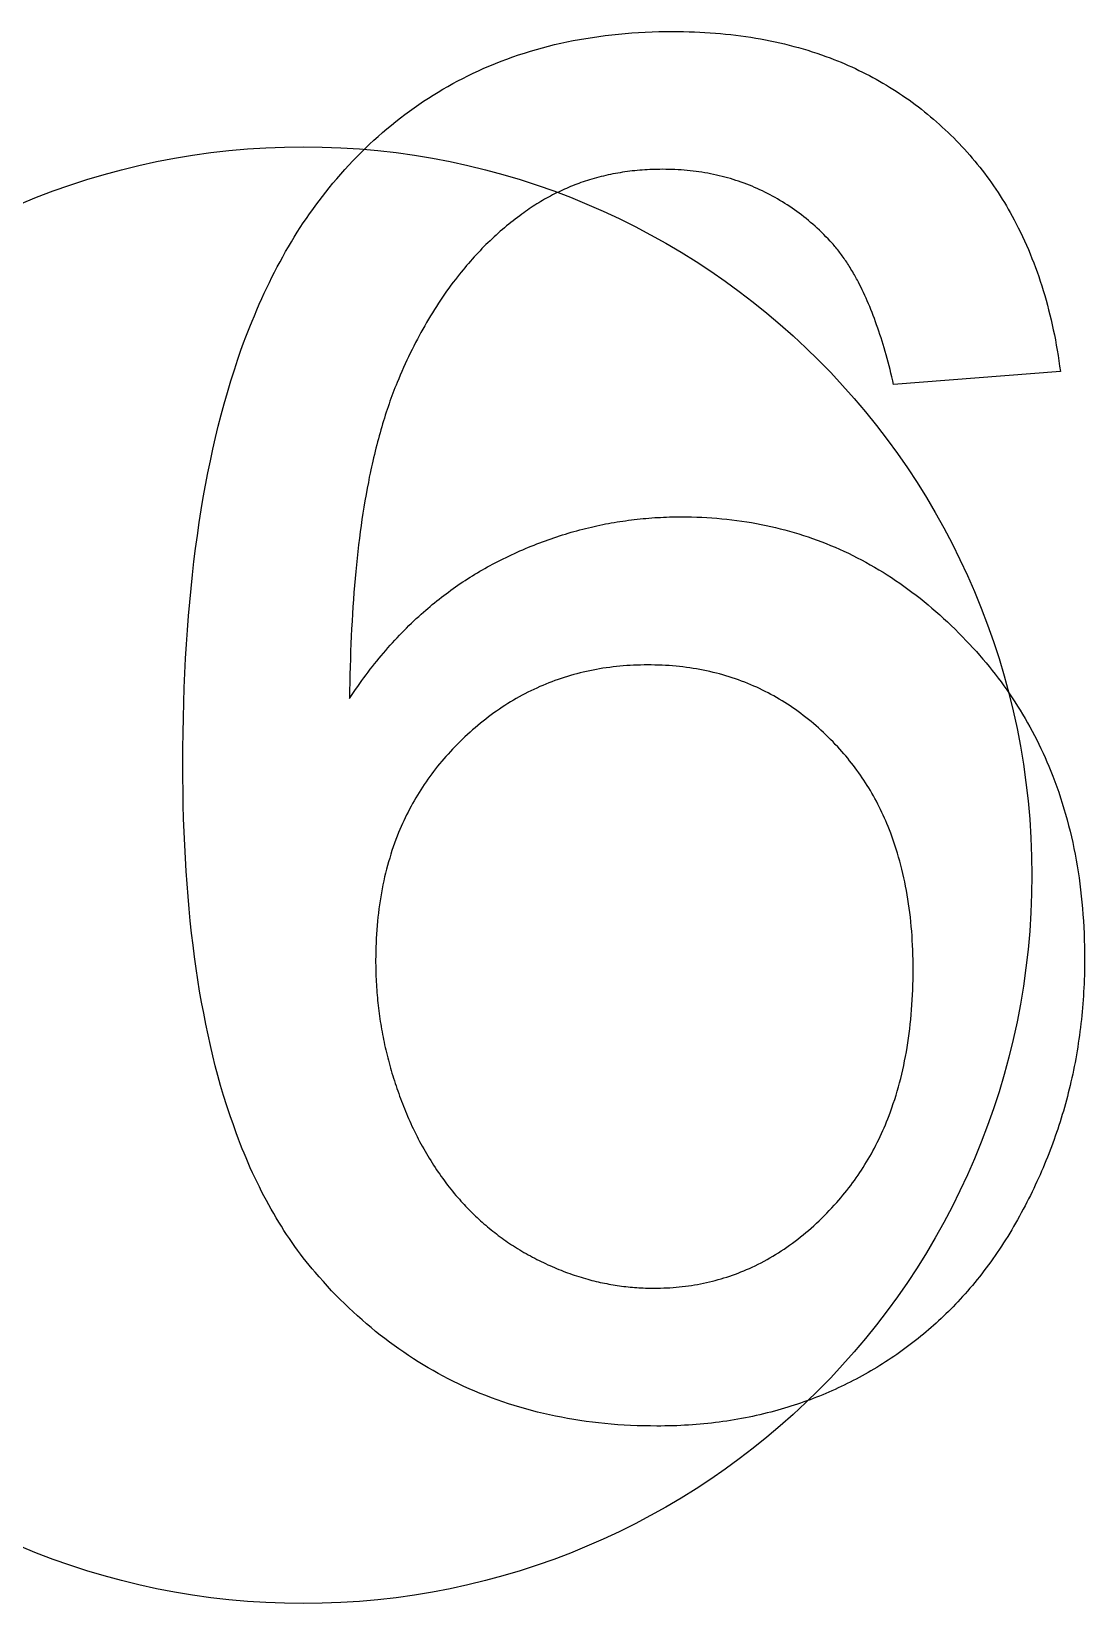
# Model space of a CAD drawing. Extents: x -140 to 139, y -60 to 60.
# Drawn here: x -27.098 to -24.784, y 32.4 to 35.853 of the extents above; entities that cross this region are included whole.
import ezdxf

# ---------------------------------------------------------------- set-up
doc = ezdxf.new("R2010")
doc.units = 0
doc.layers.add('CUT', color=1, linetype='Continuous')
doc.layers.add('ENGRAVE', color=5, linetype='Continuous')

msp = doc.modelspace()

# ---------------------------------------------------------------- linework, layer by layer
at = {"layer": 'CUT', "color": 1}
msp.add_circle((-26.5, 34), 1.6, dxfattribs=at)
at = {"layer": 'ENGRAVE', "color": 5}
for points in [[(-26.4437, 35.5095), (-26.4352, 35.5197), (-26.4266, 35.5299), (-26.4179, 35.5399), (-26.4092, 35.5498), (-26.4003, 35.5595), (-26.3914, 35.569), (-26.3823, 35.5784), (-26.3732, 35.5876), (-26.364, 35.5966), (-26.3547, 35.6055), (-26.3453, 35.6142), (-26.3358, 35.6228), (-26.3262, 35.6312), (-26.3165, 35.6395), (-26.3068, 35.6476), (-26.297, 35.6556), (-26.287, 35.6634), (-26.277, 35.671), (-26.2669, 35.6785), (-26.2567, 35.6858), (-26.2465, 35.693), (-26.2361, 35.7), (-26.2256, 35.7068), (-26.2151, 35.7135), (-26.2044, 35.7201), (-26.1936, 35.7265), (-26.1828, 35.7327), (-26.172, 35.7387), (-26.1612, 35.7446), (-26.1502, 35.7503), (-26.139, 35.7559), (-26.1275, 35.7615), (-26.1156, 35.767), (-26.1034, 35.7725), (-26.0909, 35.7778), (-26.0783, 35.783), (-26.0657, 35.788), (-26.0531, 35.7927), (-26.0404, 35.7973), (-26.0275, 35.8017), (-26.0146, 35.8059), (-26.0015, 35.8099), (-25.9884, 35.8138), (-25.9751, 35.8175), (-25.9617, 35.821), (-25.9483, 35.8243), (-25.9347, 35.8274), (-25.9211, 35.8304), (-25.9073, 35.8332), (-25.8934, 35.8358), (-25.8794, 35.8382), (-25.8654, 35.8404), (-25.8512, 35.8425), (-25.8369, 35.8444), (-25.8225, 35.8461), (-25.8081, 35.8476), (-25.7935, 35.849), (-25.7788, 35.8501), (-25.7641, 35.8511), (-25.7492, 35.8519), (-25.7341, 35.8525), (-25.719, 35.8529), (-25.7038, 35.8531), (-25.6886, 35.8533)], [(-25.6886, 35.8533), (-25.6767, 35.8532), (-25.6649, 35.853), (-25.653, 35.8528), (-25.6413, 35.8524), (-25.6296, 35.8519), (-25.6181, 35.8513), (-25.6066, 35.8506), (-25.5952, 35.8497), (-25.5838, 35.8487), (-25.5726, 35.8477), (-25.5613, 35.8465), (-25.5502, 35.8452), (-25.5392, 35.8437), (-25.5282, 35.8422), (-25.5173, 35.8406), (-25.5065, 35.8388), (-25.4957, 35.8369), (-25.485, 35.8349), (-25.4744, 35.8328), (-25.4639, 35.8306), (-25.4534, 35.8283), (-25.443, 35.8258), (-25.4327, 35.8233), (-25.4225, 35.8206), (-25.4123, 35.8179), (-25.4023, 35.815), (-25.3923, 35.812), (-25.3822, 35.8088), (-25.3721, 35.8055), (-25.3621, 35.8021), (-25.3524, 35.7986), (-25.3432, 35.7952), (-25.3346, 35.7919), (-25.3265, 35.7887), (-25.3187, 35.7855), (-25.311, 35.7822), (-25.3032, 35.7788), (-25.2953, 35.7753), (-25.2875, 35.7717), (-25.2797, 35.7679), (-25.2719, 35.7642), (-25.2643, 35.7603), (-25.2567, 35.7564), (-25.2492, 35.7524), (-25.2417, 35.7483), (-25.2343, 35.7441), (-25.2269, 35.7398), (-25.2195, 35.7355), (-25.2123, 35.731), (-25.205, 35.7265), (-25.1979, 35.7219), (-25.1908, 35.7173), (-25.1837, 35.7125), (-25.1767, 35.7077), (-25.1697, 35.7028), (-25.1628, 35.6978), (-25.156, 35.6927), (-25.1492, 35.6875), (-25.1424, 35.6823), (-25.1357, 35.677), (-25.1291, 35.6715), (-25.1225, 35.666), (-25.116, 35.6604), (-25.1095, 35.6548)], [(-25.1095, 35.6548), (-25.103, 35.649), (-25.0966, 35.6432), (-25.0902, 35.6374), (-25.0839, 35.6315), (-25.0777, 35.6255), (-25.0716, 35.6194), (-25.0655, 35.6133), (-25.0596, 35.6071), (-25.0537, 35.6008), (-25.0478, 35.5945), (-25.0421, 35.5881), (-25.0364, 35.5817), (-25.0308, 35.5752), (-25.0253, 35.5686), (-25.0198, 35.562), (-25.0145, 35.5553), (-25.0092, 35.5485), (-25.0039, 35.5417), (-24.9988, 35.5348), (-24.9937, 35.5279), (-24.9887, 35.5209), (-24.9838, 35.5139), (-24.979, 35.5067), (-24.9742, 35.4995), (-24.9695, 35.4922), (-24.9648, 35.4848), (-24.9603, 35.4774), (-24.9559, 35.4701), (-24.9516, 35.4628), (-24.9474, 35.4554), (-24.9431, 35.4478), (-24.9388, 35.4397), (-24.9342, 35.431), (-24.9296, 35.4218), (-24.9249, 35.4124), (-24.9203, 35.4028), (-24.9159, 35.3933), (-24.9116, 35.3838), (-24.9075, 35.3742), (-24.9035, 35.3646), (-24.8996, 35.3549), (-24.8957, 35.345), (-24.892, 35.3351), (-24.8883, 35.325), (-24.8848, 35.3149), (-24.8814, 35.3047), (-24.878, 35.2944), (-24.8748, 35.2841), (-24.8717, 35.2736), (-24.8687, 35.2631), (-24.8658, 35.2524), (-24.863, 35.2417), (-24.8603, 35.2309), (-24.8577, 35.22), (-24.8552, 35.209), (-24.8528, 35.198), (-24.8505, 35.1868), (-24.8483, 35.1756), (-24.8462, 35.1643), (-24.8442, 35.1529), (-24.8424, 35.1414), (-24.8406, 35.1298), (-24.839, 35.1181), (-24.8373, 35.1064)], [(-25.7111, 35.5505), (-25.7168, 35.5504), (-25.7224, 35.5503), (-25.728, 35.5502), (-25.7336, 35.5501), (-25.7392, 35.5498), (-25.7447, 35.5496), (-25.7503, 35.5492), (-25.7558, 35.5488), (-25.7613, 35.5484), (-25.7667, 35.5479), (-25.7721, 35.5474), (-25.7776, 35.5468), (-25.783, 35.5462), (-25.7883, 35.5455), (-25.7937, 35.5447), (-25.799, 35.5439), (-25.8043, 35.5431), (-25.8096, 35.5422), (-25.8148, 35.5413), (-25.8201, 35.5403), (-25.8253, 35.5392), (-25.8305, 35.5381), (-25.8357, 35.537), (-25.8408, 35.5358), (-25.8459, 35.5345), (-25.851, 35.5332), (-25.8561, 35.5319), (-25.8612, 35.5305), (-25.8662, 35.529), (-25.8713, 35.5275), (-25.8763, 35.5259), (-25.8812, 35.5244), (-25.8859, 35.5228), (-25.8905, 35.5212), (-25.8951, 35.5195), (-25.8996, 35.5179), (-25.9042, 35.5161), (-25.9087, 35.5144), (-25.9133, 35.5125), (-25.9178, 35.5107), (-25.9223, 35.5087), (-25.9268, 35.5068), (-25.9312, 35.5048), (-25.9356, 35.5027), (-25.94, 35.5006), (-25.9444, 35.4985), (-25.9488, 35.4963), (-25.9532, 35.4941), (-25.9575, 35.4918), (-25.9618, 35.4895), (-25.9661, 35.4871), (-25.9704, 35.4847), (-25.9746, 35.4822), (-25.9789, 35.4797), (-25.9831, 35.4772), (-25.9873, 35.4746), (-25.9915, 35.472), (-25.9956, 35.4693), (-25.9997, 35.4666), (-26.0039, 35.4638), (-26.0079, 35.461), (-26.012, 35.4581), (-26.0161, 35.4552), (-26.0201, 35.4523)], [(-25.3428, 35.3929), (-25.3475, 35.3977), (-25.3522, 35.4025), (-25.3569, 35.4072), (-25.3616, 35.4119), (-25.3664, 35.4165), (-25.3713, 35.421), (-25.3761, 35.4254), (-25.381, 35.4297), (-25.386, 35.4339), (-25.3909, 35.4381), (-25.3959, 35.4422), (-25.401, 35.4463), (-25.406, 35.4502), (-25.4112, 35.4541), (-25.4163, 35.4579), (-25.4215, 35.4616), (-25.4267, 35.4652), (-25.4319, 35.4688), (-25.4372, 35.4723), (-25.4425, 35.4757), (-25.4478, 35.4791), (-25.4532, 35.4823), (-25.4586, 35.4855), (-25.464, 35.4886), (-25.4695, 35.4917), (-25.475, 35.4946), (-25.4806, 35.4975), (-25.4861, 35.5003), (-25.4917, 35.503), (-25.4974, 35.5057), (-25.5031, 35.5082), (-25.5088, 35.5108), (-25.5146, 35.5132), (-25.5204, 35.5156), (-25.5262, 35.5178), (-25.5321, 35.5201), (-25.5381, 35.5222), (-25.544, 35.5243), (-25.55, 35.5262), (-25.5561, 35.5281), (-25.5621, 35.53), (-25.5682, 35.5317), (-25.5744, 35.5334), (-25.5805, 35.535), (-25.5867, 35.5365), (-25.593, 35.5379), (-25.5993, 35.5393), (-25.6056, 35.5405), (-25.6119, 35.5417), (-25.6183, 35.5429), (-25.6247, 35.5439), (-25.6311, 35.5449), (-25.6376, 35.5458), (-25.6441, 35.5466), (-25.6507, 35.5473), (-25.6572, 35.548), (-25.6639, 35.5486), (-25.6705, 35.5491), (-25.6772, 35.5495), (-25.6839, 35.5499), (-25.6907, 35.5501), (-25.6975, 35.5503), (-25.7043, 35.5504), (-25.7111, 35.5505)], [(-26.765, 34.2449), (-26.7647, 34.2787), (-26.7643, 34.3124), (-26.7638, 34.3459), (-26.763, 34.3791), (-26.7619, 34.4118), (-26.7606, 34.444), (-26.7589, 34.4759), (-26.757, 34.5074), (-26.7549, 34.5385), (-26.7525, 34.5693), (-26.7499, 34.5997), (-26.747, 34.6298), (-26.7439, 34.6594), (-26.7405, 34.6888), (-26.7369, 34.7177), (-26.7331, 34.7462), (-26.7289, 34.7744), (-26.7246, 34.8022), (-26.72, 34.8297), (-26.7151, 34.8568), (-26.7099, 34.8837), (-26.7045, 34.9101), (-26.6989, 34.9361), (-26.6931, 34.9615), (-26.6871, 34.9863), (-26.6809, 35.0109), (-26.6743, 35.0354), (-26.6671, 35.0603), (-26.6594, 35.0856), (-26.6516, 35.1103), (-26.644, 35.1333), (-26.6372, 35.1532), (-26.6315, 35.1692), (-26.6267, 35.1823), (-26.6222, 35.1937), (-26.6178, 35.2048), (-26.613, 35.2166), (-26.6078, 35.229), (-26.6025, 35.2417), (-26.597, 35.2544), (-26.5916, 35.2667), (-26.5861, 35.2787), (-26.5805, 35.2904), (-26.5749, 35.302), (-26.5692, 35.3135), (-26.5633, 35.3249), (-26.5574, 35.3363), (-26.5514, 35.3475), (-26.5453, 35.3586), (-26.5391, 35.3696), (-26.5329, 35.3804), (-26.5265, 35.3911), (-26.5201, 35.4016), (-26.5136, 35.4121), (-26.507, 35.4224), (-26.5003, 35.4326), (-26.4935, 35.4427), (-26.4867, 35.4526), (-26.4797, 35.4624), (-26.4727, 35.4721), (-26.4655, 35.4816), (-26.4583, 35.491), (-26.451, 35.5003), (-26.4437, 35.5095)], [(-26.0201, 35.4523), (-26.025, 35.4486), (-26.0298, 35.445), (-26.0346, 35.4413), (-26.0394, 35.4376), (-26.0442, 35.4338), (-26.0489, 35.43), (-26.0536, 35.4262), (-26.0583, 35.4222), (-26.063, 35.4183), (-26.0676, 35.4143), (-26.0722, 35.4102), (-26.0767, 35.4061), (-26.0812, 35.402), (-26.0857, 35.3978), (-26.0902, 35.3936), (-26.0946, 35.3893), (-26.099, 35.385), (-26.1034, 35.3806), (-26.1078, 35.3762), (-26.1121, 35.3717), (-26.1164, 35.3672), (-26.1206, 35.3627), (-26.1249, 35.358), (-26.1291, 35.3534), (-26.1333, 35.3486), (-26.1375, 35.3438), (-26.1416, 35.3391), (-26.1456, 35.3343), (-26.1495, 35.3296), (-26.1534, 35.3249), (-26.1575, 35.3199), (-26.1617, 35.3145), (-26.1662, 35.3086), (-26.171, 35.3024), (-26.1759, 35.2959), (-26.1807, 35.2893), (-26.1854, 35.2827), (-26.19, 35.2762), (-26.1946, 35.2696), (-26.199, 35.263), (-26.2035, 35.2562), (-26.2079, 35.2494), (-26.2123, 35.2425), (-26.2167, 35.2355), (-26.221, 35.2285), (-26.2252, 35.2214), (-26.2294, 35.2142), (-26.2336, 35.207), (-26.2377, 35.1997), (-26.2418, 35.1923), (-26.2458, 35.1849), (-26.2498, 35.1774), (-26.2538, 35.1698), (-26.2577, 35.1621), (-26.2615, 35.1544), (-26.2654, 35.1466), (-26.2691, 35.1388), (-26.2729, 35.1309), (-26.2766, 35.1229), (-26.2802, 35.1148), (-26.2838, 35.1066), (-26.2873, 35.0984), (-26.2908, 35.0901), (-26.2943, 35.0819)], [(-25.2036, 35.0778), (-25.2056, 35.0861), (-25.2075, 35.0945), (-25.2095, 35.1028), (-25.2115, 35.1109), (-25.2136, 35.119), (-25.2157, 35.127), (-25.2178, 35.1349), (-25.22, 35.1427), (-25.2222, 35.1504), (-25.2244, 35.158), (-25.2266, 35.1655), (-25.2289, 35.173), (-25.2312, 35.1803), (-25.2336, 35.1876), (-25.2359, 35.1947), (-25.2383, 35.2018), (-25.2408, 35.2088), (-25.2432, 35.2157), (-25.2457, 35.2225), (-25.2483, 35.2292), (-25.2508, 35.2358), (-25.2534, 35.2424), (-25.2561, 35.2488), (-25.2587, 35.2551), (-25.2613, 35.2613), (-25.264, 35.2674), (-25.2667, 35.2734), (-25.2696, 35.2796), (-25.2726, 35.2859), (-25.2756, 35.292), (-25.2785, 35.2977), (-25.281, 35.3026), (-25.2832, 35.3067), (-25.2849, 35.31), (-25.2865, 35.3129), (-25.2881, 35.3157), (-25.2898, 35.3188), (-25.2916, 35.3219), (-25.2935, 35.3251), (-25.2954, 35.3283), (-25.2973, 35.3314), (-25.2991, 35.3345), (-25.301, 35.3375), (-25.3028, 35.3404), (-25.3047, 35.3433), (-25.3066, 35.3462), (-25.3085, 35.3491), (-25.3105, 35.3519), (-25.3124, 35.3547), (-25.3144, 35.3575), (-25.3163, 35.3603), (-25.3183, 35.363), (-25.3203, 35.3656), (-25.3222, 35.3683), (-25.3242, 35.3709), (-25.3263, 35.3735), (-25.3283, 35.376), (-25.3303, 35.3785), (-25.3324, 35.381), (-25.3344, 35.3834), (-25.3365, 35.3858), (-25.3386, 35.3882), (-25.3407, 35.3906), (-25.3428, 35.3929)], [(-24.8373, 35.1064), (-25.2036, 35.0778)], [(-26.2943, 35.0819), (-26.2966, 35.0762), (-26.2989, 35.0705), (-26.3012, 35.0647), (-26.3034, 35.0589), (-26.3056, 35.0531), (-26.3078, 35.0472), (-26.3099, 35.0412), (-26.312, 35.0352), (-26.3141, 35.0291), (-26.3162, 35.0229), (-26.3182, 35.0167), (-26.3203, 35.0105), (-26.3222, 35.0042), (-26.3242, 34.9978), (-26.3262, 34.9914), (-26.3281, 34.9849), (-26.33, 34.9784), (-26.3318, 34.9718), (-26.3337, 34.9652), (-26.3355, 34.9585), (-26.3373, 34.9518), (-26.339, 34.9451), (-26.3407, 34.9382), (-26.3425, 34.9312), (-26.3442, 34.924), (-26.3459, 34.9168), (-26.3475, 34.9097), (-26.3491, 34.903), (-26.3505, 34.8967), (-26.3519, 34.8903), (-26.3534, 34.8829), (-26.3553, 34.874), (-26.3574, 34.8628), (-26.3599, 34.85), (-26.3624, 34.8363), (-26.3649, 34.8222), (-26.3672, 34.8085), (-26.3693, 34.795), (-26.3714, 34.7815), (-26.3733, 34.7679), (-26.3752, 34.7541), (-26.377, 34.7399), (-26.3788, 34.7256), (-26.3805, 34.7111), (-26.3821, 34.6964), (-26.3837, 34.6816), (-26.3852, 34.6667), (-26.3865, 34.6516), (-26.3879, 34.6364), (-26.3891, 34.6209), (-26.3903, 34.6053), (-26.3914, 34.5896), (-26.3924, 34.5737), (-26.3933, 34.5576), (-26.3942, 34.5414), (-26.395, 34.525), (-26.3957, 34.5085), (-26.3964, 34.4918), (-26.397, 34.4749), (-26.3975, 34.4579), (-26.3979, 34.4406), (-26.3982, 34.4232), (-26.3985, 34.4057), (-26.3987, 34.3881)], [(-26.0733, 34.6889), (-26.0672, 34.692), (-26.0611, 34.695), (-26.055, 34.698), (-26.0489, 34.701), (-26.0428, 34.7039), (-26.0367, 34.7067), (-26.0305, 34.7095), (-26.0244, 34.7122), (-26.0182, 34.7149), (-26.012, 34.7176), (-26.0058, 34.7202), (-25.9996, 34.7227), (-25.9934, 34.7252), (-25.9872, 34.7276), (-25.981, 34.73), (-25.9748, 34.7324), (-25.9686, 34.7347), (-25.9623, 34.7369), (-25.9561, 34.7391), (-25.9498, 34.7413), (-25.9435, 34.7434), (-25.9372, 34.7454), (-25.9309, 34.7474), (-25.9246, 34.7494), (-25.9183, 34.7513), (-25.912, 34.7531), (-25.9057, 34.7549), (-25.8993, 34.7567), (-25.893, 34.7584), (-25.8866, 34.7601), (-25.8802, 34.7617), (-25.8739, 34.7632), (-25.8676, 34.7647), (-25.8614, 34.7661), (-25.8552, 34.7675), (-25.8489, 34.7688), (-25.8427, 34.7701), (-25.8364, 34.7714), (-25.8301, 34.7725), (-25.8238, 34.7737), (-25.8175, 34.7748), (-25.8112, 34.7759), (-25.8049, 34.7769), (-25.7986, 34.7778), (-25.7922, 34.7787), (-25.7859, 34.7796), (-25.7795, 34.7804), (-25.7732, 34.7812), (-25.7668, 34.7819), (-25.7604, 34.7826), (-25.754, 34.7832), (-25.7476, 34.7838), (-25.7412, 34.7843), (-25.7348, 34.7848), (-25.7284, 34.7853), (-25.722, 34.7857), (-25.7155, 34.786), (-25.7091, 34.7863), (-25.7026, 34.7866), (-25.6961, 34.7868), (-25.6897, 34.7869), (-25.6832, 34.787), (-25.6767, 34.7871), (-25.6702, 34.7872)], [(-25.6702, 34.7872), (-25.6588, 34.787), (-25.6475, 34.7868), (-25.6362, 34.7865), (-25.625, 34.7861), (-25.6138, 34.7856), (-25.6027, 34.7849), (-25.5916, 34.784), (-25.5806, 34.783), (-25.5697, 34.7819), (-25.5588, 34.7806), (-25.5479, 34.7793), (-25.5371, 34.7778), (-25.5263, 34.7761), (-25.5157, 34.7744), (-25.505, 34.7725), (-25.4944, 34.7705), (-25.4839, 34.7683), (-25.4734, 34.766), (-25.463, 34.7636), (-25.4526, 34.7611), (-25.4423, 34.7584), (-25.432, 34.7556), (-25.4218, 34.7526), (-25.4116, 34.7496), (-25.4015, 34.7464), (-25.3915, 34.743), (-25.3814, 34.7396), (-25.3715, 34.736), (-25.3616, 34.7323), (-25.3518, 34.7285), (-25.342, 34.7245), (-25.3322, 34.7203), (-25.3224, 34.716), (-25.3126, 34.7116), (-25.3029, 34.707), (-25.2931, 34.7022), (-25.2835, 34.6974), (-25.2739, 34.6924), (-25.2644, 34.6872), (-25.2549, 34.682), (-25.2455, 34.6766), (-25.2361, 34.671), (-25.2268, 34.6654), (-25.2176, 34.6596), (-25.2084, 34.6536), (-25.1992, 34.6475), (-25.1901, 34.6413), (-25.1811, 34.635), (-25.1721, 34.6285), (-25.1632, 34.6219), (-25.1543, 34.6151), (-25.1455, 34.6082), (-25.1367, 34.6012), (-25.128, 34.594), (-25.1194, 34.5867), (-25.1108, 34.5793), (-25.1022, 34.5718), (-25.0937, 34.5641), (-25.0853, 34.5562), (-25.077, 34.5482), (-25.0687, 34.5401), (-25.0604, 34.5318), (-25.0522, 34.5234), (-25.044, 34.515)], [(-26.3987, 34.3881), (-26.3943, 34.3948), (-26.3898, 34.4014), (-26.3854, 34.4079), (-26.3809, 34.4145), (-26.3763, 34.4209), (-26.3718, 34.4273), (-26.3671, 34.4336), (-26.3625, 34.4399), (-26.3578, 34.4461), (-26.3531, 34.4522), (-26.3484, 34.4583), (-26.3436, 34.4644), (-26.3388, 34.4704), (-26.334, 34.4763), (-26.3291, 34.4821), (-26.3242, 34.488), (-26.3193, 34.4937), (-26.3143, 34.4994), (-26.3093, 34.5051), (-26.3043, 34.5106), (-26.2992, 34.5162), (-26.2941, 34.5216), (-26.289, 34.5271), (-26.2839, 34.5324), (-26.2787, 34.5377), (-26.2735, 34.5429), (-26.2683, 34.5481), (-26.2629, 34.5533), (-26.2575, 34.5584), (-26.2521, 34.5635), (-26.2467, 34.5685), (-26.2414, 34.5732), (-26.2364, 34.5777), (-26.2315, 34.582), (-26.2267, 34.5861), (-26.2219, 34.5902), (-26.217, 34.5943), (-26.212, 34.5984), (-26.2069, 34.6025), (-26.2019, 34.6065), (-26.1968, 34.6105), (-26.1917, 34.6144), (-26.1866, 34.6182), (-26.1815, 34.622), (-26.1763, 34.6258), (-26.1711, 34.6295), (-26.1659, 34.6332), (-26.1607, 34.6369), (-26.1554, 34.6405), (-26.1501, 34.644), (-26.1448, 34.6475), (-26.1395, 34.651), (-26.1341, 34.6544), (-26.1287, 34.6578), (-26.1233, 34.6611), (-26.1178, 34.6644), (-26.1124, 34.6676), (-26.1069, 34.6708), (-26.1013, 34.6739), (-26.0958, 34.677), (-26.0902, 34.68), (-26.0846, 34.683), (-26.079, 34.686), (-26.0733, 34.6889)], [(-25.044, 34.515), (-25.0366, 34.5071), (-25.0292, 34.4991), (-25.0218, 34.4911), (-25.0146, 34.483), (-25.0075, 34.4748), (-25.0006, 34.4666), (-24.9937, 34.4583), (-24.987, 34.4499), (-24.9804, 34.4415), (-24.9738, 34.433), (-24.9674, 34.4244), (-24.9611, 34.4157), (-24.9549, 34.407), (-24.9488, 34.3983), (-24.9429, 34.3894), (-24.937, 34.3805), (-24.9313, 34.3715), (-24.9256, 34.3625), (-24.9201, 34.3533), (-24.9147, 34.3442), (-24.9094, 34.3349), (-24.9042, 34.3256), (-24.8991, 34.3162), (-24.8941, 34.3067), (-24.8892, 34.2972), (-24.8844, 34.2875), (-24.8798, 34.2779), (-24.8753, 34.2683), (-24.871, 34.2587), (-24.8667, 34.2491), (-24.8625, 34.2391), (-24.8582, 34.2287), (-24.8539, 34.2176), (-24.8495, 34.2059), (-24.8451, 34.194), (-24.8409, 34.182), (-24.8368, 34.1699), (-24.833, 34.1579), (-24.8293, 34.1459), (-24.8258, 34.1338), (-24.8224, 34.1216), (-24.8192, 34.1093), (-24.816, 34.0968), (-24.8131, 34.0843), (-24.8102, 34.0716), (-24.8076, 34.0589), (-24.805, 34.0462), (-24.8026, 34.0333), (-24.8004, 34.0203), (-24.7983, 34.0073), (-24.7963, 33.9941), (-24.7945, 33.9809), (-24.7929, 33.9676), (-24.7914, 33.9541), (-24.79, 33.9406), (-24.7887, 33.9271), (-24.7876, 33.9134), (-24.7867, 33.8996), (-24.7859, 33.8858), (-24.7853, 33.8718), (-24.7848, 33.8577), (-24.7845, 33.8436), (-24.7843, 33.8294), (-24.7841, 33.8151)], [(-25.7439, 34.4618), (-25.7516, 34.4617), (-25.7593, 34.4616), (-25.7671, 34.4614), (-25.7747, 34.4611), (-25.7824, 34.4607), (-25.7899, 34.4602), (-25.7975, 34.4597), (-25.805, 34.459), (-25.8125, 34.4582), (-25.8199, 34.4574), (-25.8273, 34.4565), (-25.8347, 34.4555), (-25.842, 34.4544), (-25.8493, 34.4532), (-25.8566, 34.4519), (-25.8638, 34.4506), (-25.871, 34.4491), (-25.8781, 34.4476), (-25.8852, 34.446), (-25.8923, 34.4443), (-25.8993, 34.4425), (-25.9063, 34.4406), (-25.9133, 34.4386), (-25.9202, 34.4365), (-25.9271, 34.4344), (-25.934, 34.4322), (-25.9408, 34.4298), (-25.9475, 34.4274), (-25.9543, 34.4249), (-25.961, 34.4223), (-25.9677, 34.4197), (-25.9743, 34.4169), (-25.9809, 34.4141), (-25.9875, 34.4111), (-25.994, 34.4081), (-26.0005, 34.4049), (-26.007, 34.4017), (-26.0134, 34.3984), (-26.0198, 34.3951), (-26.0261, 34.3916), (-26.0325, 34.388), (-26.0387, 34.3844), (-26.045, 34.3806), (-26.0512, 34.3768), (-26.0573, 34.3729), (-26.0635, 34.3689), (-26.0696, 34.3648), (-26.0756, 34.3606), (-26.0816, 34.3563), (-26.0876, 34.352), (-26.0936, 34.3475), (-26.0995, 34.343), (-26.1053, 34.3384), (-26.1112, 34.3337), (-26.117, 34.3289), (-26.1227, 34.324), (-26.1285, 34.319), (-26.1341, 34.314), (-26.1398, 34.3088), (-26.1454, 34.3036), (-26.151, 34.2982), (-26.1565, 34.2927), (-26.162, 34.2872), (-26.1675, 34.2817)], [(-25.3264, 34.2817), (-25.3316, 34.2872), (-25.3367, 34.2926), (-25.3419, 34.2979), (-25.3472, 34.3032), (-25.3524, 34.3084), (-25.3578, 34.3135), (-25.3631, 34.3185), (-25.3686, 34.3234), (-25.374, 34.3282), (-25.3795, 34.3329), (-25.385, 34.3376), (-25.3906, 34.3421), (-25.3962, 34.3466), (-25.4019, 34.351), (-25.4076, 34.3553), (-25.4133, 34.3596), (-25.4191, 34.3637), (-25.4249, 34.3677), (-25.4308, 34.3717), (-25.4367, 34.3756), (-25.4426, 34.3794), (-25.4486, 34.3831), (-25.4547, 34.3867), (-25.4607, 34.3903), (-25.4668, 34.3937), (-25.473, 34.3971), (-25.4792, 34.4004), (-25.4854, 34.4036), (-25.4916, 34.4067), (-25.4979, 34.4097), (-25.5043, 34.4126), (-25.5107, 34.4155), (-25.5173, 34.4183), (-25.5239, 34.4211), (-25.5307, 34.4238), (-25.5374, 34.4264), (-25.5443, 34.4289), (-25.5511, 34.4312), (-25.558, 34.4336), (-25.5649, 34.4358), (-25.5718, 34.4379), (-25.5788, 34.4399), (-25.5859, 34.4419), (-25.593, 34.4437), (-25.6001, 34.4455), (-25.6073, 34.4472), (-25.6145, 34.4487), (-25.6218, 34.4502), (-25.6291, 34.4516), (-25.6364, 34.4529), (-25.6438, 34.4542), (-25.6513, 34.4553), (-25.6587, 34.4563), (-25.6663, 34.4573), (-25.6738, 34.4581), (-25.6814, 34.4589), (-25.6891, 34.4596), (-25.6968, 34.4602), (-25.7045, 34.4607), (-25.7123, 34.4611), (-25.7201, 34.4614), (-25.728, 34.4616), (-25.7359, 34.4617), (-25.7439, 34.4618)], [(-26.1675, 34.2817), (-26.1724, 34.2765), (-26.1773, 34.2713), (-26.1822, 34.2661), (-26.1869, 34.2608), (-26.1917, 34.2555), (-26.1963, 34.2501), (-26.2008, 34.2446), (-26.2053, 34.2392), (-26.2097, 34.2336), (-26.214, 34.228), (-26.2183, 34.2224), (-26.2224, 34.2167), (-26.2266, 34.211), (-26.2306, 34.2053), (-26.2346, 34.1995), (-26.2385, 34.1936), (-26.2423, 34.1877), (-26.246, 34.1817), (-26.2497, 34.1757), (-26.2533, 34.1697), (-26.2568, 34.1636), (-26.2603, 34.1575), (-26.2637, 34.1513), (-26.267, 34.145), (-26.2703, 34.1387), (-26.2735, 34.1323), (-26.2766, 34.126), (-26.2796, 34.1196), (-26.2824, 34.1134), (-26.2853, 34.107), (-26.2881, 34.1004), (-26.2909, 34.0935), (-26.2939, 34.086), (-26.2969, 34.0782), (-26.2999, 34.0702), (-26.3028, 34.062), (-26.3055, 34.0539), (-26.3081, 34.0458), (-26.3106, 34.0377), (-26.313, 34.0295), (-26.3153, 34.0212), (-26.3175, 34.0129), (-26.3197, 34.0045), (-26.3217, 33.996), (-26.3236, 33.9874), (-26.3254, 33.9788), (-26.3272, 33.9702), (-26.3288, 33.9615), (-26.3303, 33.9527), (-26.3317, 33.9438), (-26.3331, 33.9349), (-26.3343, 33.9259), (-26.3354, 33.9168), (-26.3365, 33.9077), (-26.3374, 33.8986), (-26.3383, 33.8893), (-26.339, 33.88), (-26.3397, 33.8707), (-26.3402, 33.8612), (-26.3406, 33.8517), (-26.3409, 33.8421), (-26.3411, 33.8325), (-26.3413, 33.8228), (-26.3414, 33.8131)], [(-25.1606, 33.7926), (-25.1608, 33.8034), (-25.1609, 33.8142), (-25.1611, 33.825), (-25.1615, 33.8356), (-25.1619, 33.8462), (-25.1625, 33.8566), (-25.1631, 33.867), (-25.1639, 33.8773), (-25.1648, 33.8875), (-25.1657, 33.8976), (-25.1668, 33.9077), (-25.168, 33.9177), (-25.1693, 33.9275), (-25.1706, 33.9373), (-25.1721, 33.9471), (-25.1737, 33.9567), (-25.1754, 33.9663), (-25.1772, 33.9757), (-25.179, 33.9851), (-25.181, 33.9945), (-25.1831, 34.0037), (-25.1853, 34.0129), (-25.1876, 34.0219), (-25.19, 34.0309), (-25.1925, 34.0397), (-25.195, 34.0485), (-25.1977, 34.0572), (-25.2006, 34.066), (-25.2036, 34.0749), (-25.2068, 34.0837), (-25.2099, 34.0921), (-25.2128, 34.0998), (-25.2156, 34.1069), (-25.2183, 34.1133), (-25.2209, 34.1194), (-25.2235, 34.1254), (-25.2263, 34.1315), (-25.2292, 34.1377), (-25.2322, 34.1439), (-25.2352, 34.1501), (-25.2383, 34.1562), (-25.2415, 34.1622), (-25.2447, 34.1682), (-25.2479, 34.174), (-25.2513, 34.1799), (-25.2547, 34.1857), (-25.2581, 34.1915), (-25.2616, 34.1972), (-25.2652, 34.2028), (-25.2689, 34.2085), (-25.2726, 34.214), (-25.2763, 34.2195), (-25.2802, 34.225), (-25.2841, 34.2304), (-25.288, 34.2357), (-25.292, 34.2411), (-25.2961, 34.2463), (-25.3002, 34.2515), (-25.3044, 34.2567), (-25.3087, 34.2618), (-25.3131, 34.2668), (-25.3175, 34.2718), (-25.3219, 34.2768), (-25.3264, 34.2817)], [(-26.4744, 33.1276), (-26.481, 33.1354), (-26.4875, 33.1434), (-26.4939, 33.1514), (-26.5003, 33.1595), (-26.5066, 33.1677), (-26.5129, 33.1761), (-26.519, 33.1846), (-26.525, 33.1932), (-26.531, 33.2019), (-26.5369, 33.2108), (-26.5428, 33.2197), (-26.5485, 33.2288), (-26.5542, 33.2379), (-26.5598, 33.2472), (-26.5654, 33.2566), (-26.5708, 33.2661), (-26.5762, 33.2758), (-26.5815, 33.2856), (-26.5867, 33.2954), (-26.5919, 33.3053), (-26.5969, 33.3153), (-26.6019, 33.3254), (-26.6068, 33.3358), (-26.6117, 33.3464), (-26.6167, 33.3573), (-26.6215, 33.3683), (-26.6261, 33.3791), (-26.6304, 33.3892), (-26.6344, 33.3988), (-26.6383, 33.4086), (-26.6427, 33.4199), (-26.6478, 33.4339), (-26.654, 33.4514), (-26.661, 33.4717), (-26.6682, 33.4936), (-26.6753, 33.516), (-26.6819, 33.538), (-26.6879, 33.5598), (-26.6936, 33.5815), (-26.6991, 33.6035), (-26.7044, 33.6261), (-26.7096, 33.6492), (-26.7145, 33.6727), (-26.7192, 33.6966), (-26.7237, 33.7208), (-26.728, 33.7453), (-26.7319, 33.7701), (-26.7357, 33.7953), (-26.7393, 33.8208), (-26.7426, 33.8466), (-26.7457, 33.8728), (-26.7485, 33.8994), (-26.7512, 33.9263), (-26.7536, 33.9535), (-26.7557, 33.9811), (-26.7577, 34.009), (-26.7594, 34.0373), (-26.7609, 34.0659), (-26.7622, 34.0948), (-26.7632, 34.1242), (-26.7639, 34.154), (-26.7644, 34.1841), (-26.7647, 34.2144), (-26.765, 34.2449)], [(-26.3414, 33.8131), (-26.3414, 33.8072), (-26.3413, 33.8013), (-26.3412, 33.7953), (-26.3411, 33.7894), (-26.3409, 33.7835), (-26.3407, 33.7777), (-26.3405, 33.7718), (-26.3402, 33.7659), (-26.3398, 33.76), (-26.3395, 33.7542), (-26.3391, 33.7483), (-26.3386, 33.7425), (-26.3381, 33.7367), (-26.3376, 33.7308), (-26.337, 33.725), (-26.3364, 33.7192), (-26.3358, 33.7134), (-26.3351, 33.7076), (-26.3344, 33.7018), (-26.3337, 33.6961), (-26.3329, 33.6903), (-26.332, 33.6845), (-26.3312, 33.6788), (-26.3302, 33.673), (-26.3293, 33.6673), (-26.3283, 33.6616), (-26.3273, 33.6559), (-26.3262, 33.6502), (-26.3251, 33.6445), (-26.324, 33.6388), (-26.3228, 33.6331), (-26.3216, 33.6274), (-26.3203, 33.6217), (-26.319, 33.616), (-26.3176, 33.6103), (-26.3163, 33.6046), (-26.3148, 33.5989), (-26.3134, 33.5933), (-26.3119, 33.5876), (-26.3103, 33.582), (-26.3088, 33.5763), (-26.3071, 33.5707), (-26.3055, 33.5651), (-26.3038, 33.5595), (-26.302, 33.5539), (-26.3003, 33.5483), (-26.2985, 33.5427), (-26.2966, 33.5371), (-26.2947, 33.5315), (-26.2928, 33.5259), (-26.2908, 33.5204), (-26.2888, 33.5148), (-26.2867, 33.5093), (-26.2846, 33.5038), (-26.2825, 33.4982), (-26.2803, 33.4927), (-26.2781, 33.4872), (-26.2759, 33.4817), (-26.2736, 33.4762), (-26.2713, 33.4707), (-26.2689, 33.4652), (-26.2665, 33.4598), (-26.264, 33.4543), (-26.2616, 33.4488)], [(-24.7841, 33.8151), (-24.7842, 33.8062), (-24.7843, 33.7972), (-24.7844, 33.7883), (-24.7846, 33.7794), (-24.7849, 33.7705), (-24.7852, 33.7616), (-24.7856, 33.7528), (-24.7861, 33.7439), (-24.7866, 33.7351), (-24.7872, 33.7263), (-24.7879, 33.7176), (-24.7886, 33.7088), (-24.7893, 33.7001), (-24.7902, 33.6914), (-24.7911, 33.6827), (-24.7921, 33.674), (-24.7931, 33.6653), (-24.7942, 33.6567), (-24.7953, 33.6481), (-24.7965, 33.6395), (-24.7978, 33.6309), (-24.7991, 33.6224), (-24.8005, 33.6138), (-24.802, 33.6053), (-24.8035, 33.5968), (-24.8051, 33.5884), (-24.8067, 33.5799), (-24.8084, 33.5714), (-24.8102, 33.563), (-24.8121, 33.5545), (-24.8139, 33.5462), (-24.8159, 33.5379), (-24.8178, 33.5297), (-24.8199, 33.5217), (-24.8219, 33.5137), (-24.824, 33.5058), (-24.8262, 33.4978), (-24.8284, 33.4899), (-24.8307, 33.4819), (-24.8331, 33.474), (-24.8355, 33.466), (-24.838, 33.4582), (-24.8405, 33.4503), (-24.8431, 33.4424), (-24.8457, 33.4346), (-24.8484, 33.4268), (-24.8512, 33.419), (-24.854, 33.4112), (-24.8568, 33.4034), (-24.8598, 33.3957), (-24.8628, 33.388), (-24.8658, 33.3803), (-24.8689, 33.3726), (-24.8721, 33.3649), (-24.8753, 33.3573), (-24.8786, 33.3496), (-24.8819, 33.342), (-24.8853, 33.3344), (-24.8888, 33.3268), (-24.8923, 33.3193), (-24.8959, 33.3117), (-24.8995, 33.3042), (-24.9032, 33.2967), (-24.9069, 33.2892)], [(-25.3284, 33.281), (-25.3239, 33.2863), (-25.3194, 33.2915), (-25.315, 33.2968), (-25.3106, 33.3021), (-25.3062, 33.3074), (-25.302, 33.3129), (-25.2978, 33.3184), (-25.2937, 33.3239), (-25.2896, 33.3295), (-25.2856, 33.3351), (-25.2817, 33.3408), (-25.2778, 33.3466), (-25.274, 33.3523), (-25.2703, 33.3582), (-25.2666, 33.3641), (-25.263, 33.37), (-25.2594, 33.376), (-25.2559, 33.3821), (-25.2525, 33.3882), (-25.2491, 33.3943), (-25.2458, 33.4005), (-25.2426, 33.4067), (-25.2394, 33.413), (-25.2363, 33.4194), (-25.2332, 33.4259), (-25.2302, 33.4324), (-25.2272, 33.4389), (-25.2244, 33.4453), (-25.2217, 33.4515), (-25.2191, 33.4579), (-25.2164, 33.4646), (-25.2136, 33.472), (-25.2106, 33.4801), (-25.2074, 33.4889), (-25.2043, 33.4981), (-25.2012, 33.5074), (-25.1983, 33.5166), (-25.1955, 33.5258), (-25.1929, 33.5349), (-25.1904, 33.5441), (-25.188, 33.5535), (-25.1857, 33.563), (-25.1835, 33.5726), (-25.1813, 33.5822), (-25.1793, 33.592), (-25.1774, 33.6018), (-25.1756, 33.6117), (-25.1739, 33.6216), (-25.1723, 33.6317), (-25.1708, 33.6418), (-25.1694, 33.6521), (-25.1681, 33.6624), (-25.1669, 33.6728), (-25.1658, 33.6833), (-25.1648, 33.6938), (-25.164, 33.7045), (-25.1632, 33.7152), (-25.1625, 33.726), (-25.1619, 33.7369), (-25.1615, 33.7479), (-25.1611, 33.759), (-25.1609, 33.7702), (-25.1608, 33.7814), (-25.1606, 33.7926)], [(-26.2616, 33.4488), (-26.2589, 33.4432), (-26.2561, 33.4375), (-26.2533, 33.4318), (-26.2505, 33.4262), (-26.2477, 33.4207), (-26.2448, 33.4152), (-26.2419, 33.4098), (-26.2389, 33.4044), (-26.2359, 33.399), (-26.2329, 33.3937), (-26.2298, 33.3884), (-26.2267, 33.3832), (-26.2236, 33.378), (-26.2204, 33.3729), (-26.2172, 33.3678), (-26.214, 33.3627), (-26.2107, 33.3577), (-26.2074, 33.3528), (-26.2041, 33.3479), (-26.2007, 33.343), (-26.1973, 33.3382), (-26.1938, 33.3334), (-26.1904, 33.3286), (-26.1869, 33.324), (-26.1833, 33.3193), (-26.1798, 33.3148), (-26.1762, 33.3102), (-26.1725, 33.3056), (-26.1687, 33.3011), (-26.1649, 33.2966), (-26.1612, 33.2922), (-26.1575, 33.288), (-26.154, 33.2841), (-26.1505, 33.2802), (-26.1471, 33.2765), (-26.1437, 33.2729), (-26.1402, 33.2692), (-26.1366, 33.2656), (-26.133, 33.2619), (-26.1294, 33.2583), (-26.1258, 33.2547), (-26.1221, 33.2512), (-26.1184, 33.2477), (-26.1147, 33.2443), (-26.1109, 33.2409), (-26.1072, 33.2375), (-26.1034, 33.2342), (-26.0995, 33.2309), (-26.0957, 33.2276), (-26.0918, 33.2244), (-26.0879, 33.2212), (-26.0839, 33.218), (-26.0799, 33.2149), (-26.0759, 33.2118), (-26.0719, 33.2087), (-26.0679, 33.2057), (-26.0638, 33.2027), (-26.0597, 33.1998), (-26.0555, 33.1968), (-26.0514, 33.194), (-26.0472, 33.1911), (-26.0429, 33.1883), (-26.0387, 33.1856), (-26.0344, 33.1828)], [(-25.7295, 33.0928), (-25.7226, 33.0929), (-25.7156, 33.093), (-25.7087, 33.0932), (-25.7017, 33.0934), (-25.6949, 33.0938), (-25.688, 33.0943), (-25.6812, 33.0948), (-25.6744, 33.0955), (-25.6677, 33.0962), (-25.661, 33.097), (-25.6543, 33.0979), (-25.6476, 33.0989), (-25.6409, 33.0999), (-25.6343, 33.1011), (-25.6278, 33.1023), (-25.6212, 33.1036), (-25.6147, 33.105), (-25.6082, 33.1065), (-25.6017, 33.1081), (-25.5953, 33.1098), (-25.5889, 33.1115), (-25.5826, 33.1133), (-25.5762, 33.1152), (-25.5699, 33.1172), (-25.5636, 33.1193), (-25.5573, 33.1215), (-25.5511, 33.1237), (-25.5449, 33.1261), (-25.5389, 33.1284), (-25.5328, 33.1309), (-25.5267, 33.1335), (-25.5205, 33.1362), (-25.5141, 33.1392), (-25.5076, 33.1422), (-25.501, 33.1455), (-25.4945, 33.1488), (-25.4881, 33.1522), (-25.4817, 33.1557), (-25.4754, 33.1592), (-25.4691, 33.1629), (-25.4629, 33.1667), (-25.4567, 33.1706), (-25.4505, 33.1746), (-25.4443, 33.1786), (-25.4382, 33.1828), (-25.4321, 33.1871), (-25.426, 33.1915), (-25.42, 33.1959), (-25.414, 33.2005), (-25.4081, 33.2052), (-25.4022, 33.21), (-25.3963, 33.2148), (-25.3905, 33.2198), (-25.3847, 33.2249), (-25.3789, 33.23), (-25.3731, 33.2353), (-25.3674, 33.2407), (-25.3617, 33.2461), (-25.3561, 33.2517), (-25.3505, 33.2574), (-25.345, 33.2632), (-25.3394, 33.2691), (-25.3339, 33.275), (-25.3284, 33.281)], [(-24.9069, 33.2892), (-24.9109, 33.2814), (-24.9149, 33.2737), (-24.9189, 33.266), (-24.923, 33.2583), (-24.9271, 33.2507), (-24.9313, 33.2432), (-24.9356, 33.2357), (-24.9399, 33.2283), (-24.9442, 33.221), (-24.9486, 33.2137), (-24.953, 33.2064), (-24.9575, 33.1993), (-24.9621, 33.1922), (-24.9666, 33.1851), (-24.9713, 33.1781), (-24.976, 33.1712), (-24.9807, 33.1643), (-24.9855, 33.1575), (-24.9903, 33.1508), (-24.9952, 33.1441), (-25.0001, 33.1374), (-25.0051, 33.1308), (-25.0101, 33.1243), (-25.0152, 33.1179), (-25.0203, 33.1115), (-25.0254, 33.1052), (-25.0306, 33.0989), (-25.0359, 33.0927), (-25.0413, 33.0864), (-25.0467, 33.0803), (-25.0522, 33.0742), (-25.0575, 33.0684), (-25.0627, 33.0628), (-25.0678, 33.0574), (-25.0729, 33.0521), (-25.078, 33.0469), (-25.0832, 33.0416), (-25.0885, 33.0364), (-25.0939, 33.0313), (-25.0993, 33.0261), (-25.1047, 33.0211), (-25.1101, 33.0161), (-25.1156, 33.0111), (-25.1211, 33.0062), (-25.1267, 33.0014), (-25.1323, 32.9966), (-25.138, 32.9918), (-25.1437, 32.9871), (-25.1494, 32.9825), (-25.1552, 32.9779), (-25.161, 32.9733), (-25.1669, 32.9688), (-25.1728, 32.9644), (-25.1787, 32.96), (-25.1847, 32.9557), (-25.1907, 32.9514), (-25.1968, 32.9471), (-25.2029, 32.9429), (-25.2091, 32.9388), (-25.2153, 32.9347), (-25.2215, 32.9307), (-25.2278, 32.9267), (-25.2341, 32.9228), (-25.2405, 32.9188)], [(-26.0344, 33.1828), (-26.0297, 33.18), (-26.025, 33.1771), (-26.0203, 33.1743), (-26.0156, 33.1715), (-26.0109, 33.1688), (-26.0061, 33.1662), (-26.0014, 33.1636), (-25.9966, 33.161), (-25.9919, 33.1585), (-25.9871, 33.1561), (-25.9823, 33.1536), (-25.9776, 33.1513), (-25.9728, 33.149), (-25.968, 33.1467), (-25.9632, 33.1444), (-25.9584, 33.1423), (-25.9535, 33.1401), (-25.9487, 33.138), (-25.9439, 33.136), (-25.939, 33.134), (-25.9342, 33.1321), (-25.9293, 33.1302), (-25.9245, 33.1283), (-25.9196, 33.1265), (-25.9147, 33.1248), (-25.9099, 33.123), (-25.905, 33.1214), (-25.9, 33.1198), (-25.8951, 33.1182), (-25.8901, 33.1166), (-25.8852, 33.1152), (-25.8804, 33.1138), (-25.8756, 33.1124), (-25.871, 33.1112), (-25.8664, 33.11), (-25.8619, 33.1088), (-25.8573, 33.1077), (-25.8526, 33.1066), (-25.8479, 33.1056), (-25.8433, 33.1046), (-25.8386, 33.1036), (-25.8339, 33.1027), (-25.8293, 33.1018), (-25.8246, 33.101), (-25.8199, 33.1002), (-25.8152, 33.0994), (-25.8105, 33.0987), (-25.8058, 33.098), (-25.8011, 33.0974), (-25.7963, 33.0968), (-25.7916, 33.0962), (-25.7869, 33.0957), (-25.7821, 33.0953), (-25.7774, 33.0948), (-25.7726, 33.0944), (-25.7679, 33.0941), (-25.7631, 33.0938), (-25.7583, 33.0935), (-25.7535, 33.0933), (-25.7488, 33.0931), (-25.744, 33.093), (-25.7392, 33.0929), (-25.7343, 33.0928), (-25.7295, 33.0928)], [(-25.7234, 32.7899), (-25.7379, 32.7901), (-25.7524, 32.7904), (-25.7669, 32.7907), (-25.7812, 32.7913), (-25.7955, 32.792), (-25.8096, 32.7929), (-25.8237, 32.7941), (-25.8377, 32.7954), (-25.8516, 32.7968), (-25.8654, 32.7984), (-25.8791, 32.8002), (-25.8927, 32.8022), (-25.9063, 32.8043), (-25.9198, 32.8066), (-25.9332, 32.8091), (-25.9464, 32.8117), (-25.9597, 32.8145), (-25.9728, 32.8175), (-25.9858, 32.8207), (-25.9988, 32.824), (-26.0117, 32.8275), (-26.0244, 32.8311), (-26.0371, 32.835), (-26.0497, 32.839), (-26.0623, 32.8431), (-26.0747, 32.8475), (-26.087, 32.852), (-26.0993, 32.8567), (-26.1116, 32.8616), (-26.1237, 32.8666), (-26.1357, 32.8718), (-26.1476, 32.8771), (-26.1591, 32.8825), (-26.1705, 32.888), (-26.1818, 32.8937), (-26.1929, 32.8995), (-26.204, 32.9055), (-26.2151, 32.9116), (-26.2261, 32.9179), (-26.237, 32.9244), (-26.2478, 32.9311), (-26.2585, 32.9378), (-26.2692, 32.9448), (-26.2798, 32.9519), (-26.2903, 32.9592), (-26.3007, 32.9666), (-26.311, 32.9742), (-26.3213, 32.9819), (-26.3314, 32.9898), (-26.3415, 32.9979), (-26.3515, 33.0061), (-26.3615, 33.0145), (-26.3713, 33.0231), (-26.3811, 33.0318), (-26.3908, 33.0406), (-26.4004, 33.0496), (-26.4099, 33.0588), (-26.4194, 33.0681), (-26.4288, 33.0776), (-26.4381, 33.0873), (-26.4472, 33.0972), (-26.4563, 33.1072), (-26.4654, 33.1174), (-26.4744, 33.1276)], [(-25.2405, 32.9188), (-25.2469, 32.915), (-25.2533, 32.9113), (-25.2597, 32.9075), (-25.2662, 32.9038), (-25.2727, 32.9002), (-25.2792, 32.8967), (-25.2857, 32.8932), (-25.2923, 32.8898), (-25.2989, 32.8864), (-25.3055, 32.8831), (-25.3122, 32.8798), (-25.3188, 32.8766), (-25.3255, 32.8735), (-25.3323, 32.8704), (-25.339, 32.8674), (-25.3458, 32.8644), (-25.3526, 32.8615), (-25.3594, 32.8587), (-25.3663, 32.8559), (-25.3732, 32.8531), (-25.38, 32.8505), (-25.387, 32.8478), (-25.3939, 32.8453), (-25.4009, 32.8428), (-25.408, 32.8403), (-25.415, 32.8379), (-25.4221, 32.8356), (-25.4291, 32.8333), (-25.4361, 32.8312), (-25.4432, 32.829), (-25.4503, 32.8269), (-25.4577, 32.8248), (-25.4654, 32.8227), (-25.4732, 32.8207), (-25.4812, 32.8186), (-25.4892, 32.8166), (-25.4972, 32.8148), (-25.5052, 32.8129), (-25.5132, 32.8112), (-25.5212, 32.8096), (-25.5293, 32.808), (-25.5374, 32.8064), (-25.5455, 32.8049), (-25.5537, 32.8035), (-25.5619, 32.8022), (-25.5701, 32.801), (-25.5784, 32.7998), (-25.5867, 32.7986), (-25.595, 32.7976), (-25.6033, 32.7966), (-25.6117, 32.7957), (-25.6201, 32.7948), (-25.6286, 32.794), (-25.637, 32.7933), (-25.6455, 32.7927), (-25.6541, 32.7921), (-25.6626, 32.7916), (-25.6712, 32.7911), (-25.6798, 32.7907), (-25.6885, 32.7904), (-25.6972, 32.7902), (-25.7059, 32.7901), (-25.7146, 32.79), (-25.7234, 32.7899)]]:
    msp.add_lwpolyline(points, dxfattribs=at)

doc.saveas('drawing.dxf')
